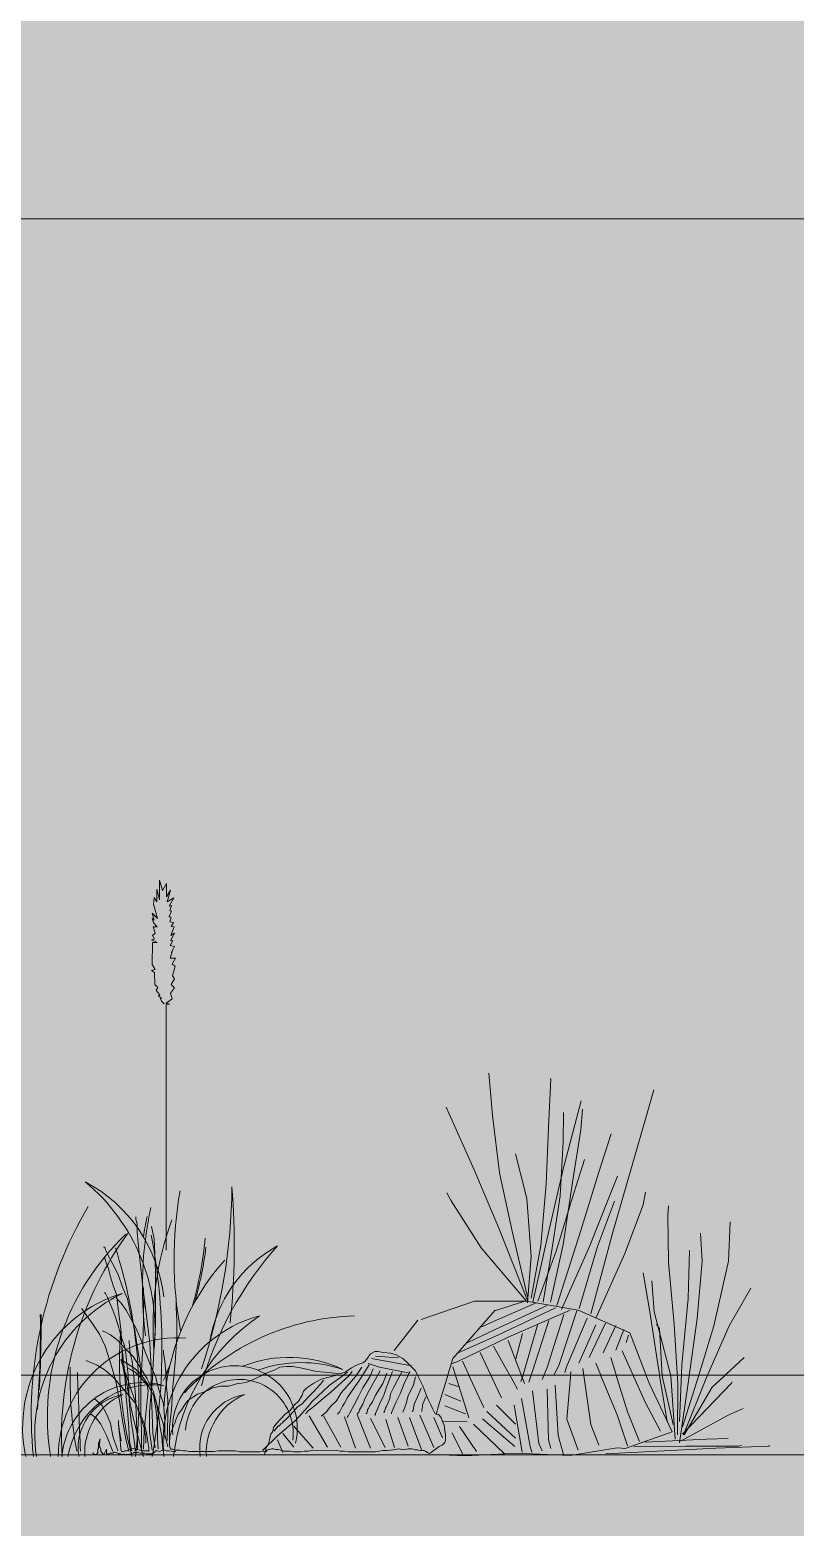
# Model space of a CAD drawing. Header units: centimetres. Extents: x -4381 to 5639, y -3920 to 4826.
# Drawn here: x 126.006 to 127.926, y 10.437 to 14.192 of the extents above; entities that cross this region are included whole.
import ezdxf
from ezdxf.xclip import XClip

# ---------------------------------------------------------------- set-up
doc = ezdxf.new("R2010")
doc.units = ezdxf.units.CM
doc.header["$MEASUREMENT"] = 0
doc.header["$XCLIPFRAME"] = 0
doc.set_wipeout_variables(frame=1)
doc.linetypes.add('Wipeout_Contour', pattern=[100, 0, -100])
for name, color, linetype, lineweight in [('0_Pen_No__1', 7, 'Continuous', 5), ('0_Pen_No__15', 214, 'Continuous', 5), ('0_Pen_No__7', 7, 'Continuous', 5), ('Dalles_Pen_No__1', 7, 'Continuous', 5), ('Structural - Bearing_Pen_No__1', 7, 'Continuous', 5)]:
    doc.layers.add(name, color=color, linetype=linetype, lineweight=lineweight)
for name, color, linetype, lineweight, true_color in [('0_Pen_No__184', 7, 'Continuous', 5, 0xc5d295), ('Dalles_Pen_No__61', 7, 'Continuous', 5, 0x6a6a6a), ('Structural - Bearing_Pen_No__102', 7, 'Continuous', 5, 0xcccccc), ('Structural - Bearing_Pen_No__112', 7, 'Continuous', 5, 0xd5aaaa), ('Structural - Bearing_Pen_No__61', 7, 'Continuous', 5, 0x6a6a6a)]:
    doc.layers.add(name, color=color, linetype=linetype, lineweight=lineweight, true_color=true_color)
for name, color, linetype in [('Dalles', 7, 'Continuous'), ('Drawing & Figure', 7, 'Continuous'), ('Structural - Bearing', 7, 'Continuous')]:
    doc.layers.add(name, color=color, linetype=linetype)

# ---------------------------------------------------------------- blocks, each defined once
blk = doc.blocks.new('Drawing_11_11', base_point=(474.0779, 10.6179))
at = {"color": 254, "linetype": 'Wipeout_Contour', "lineweight": 0, "ltscale": 1026.518215}
blk.add_wipeout([(125.1405, 13.7179), (125.1405, 11.5179), (125.5905, 11.5179), (125.5905, 10.8179), (128.2905, 10.8179), (128.2905, 10.6179), (131.6905, 10.6179), (131.6905, 13.7179)], dxfattribs=at).dxf.layer = 'Structural - Bearing'
at = {"layer": 'Structural - Bearing_Pen_No__112', "linetype": 'Continuous', "ltscale": 10}
blk.add_hatch(color=256, dxfattribs=at).paths.add_polyline_path([(125.1405, 13.7179), (125.1405, 11.5179), (125.5905, 11.5179), (125.5905, 10.8179), (128.2905, 10.8179), (128.2905, 10.6179), (131.6905, 10.6179), (131.6905, 13.7179)])
at = {"layer": '0_Pen_No__1', "linetype": 'Continuous', "ltscale": 10}
blk.add_line((126.3481, 11.7511), (126.3481, 11.1311), dxfattribs=at)
for centre, radius, start, end in [((125.9715, 10.9725), 0.373, 6.4157, 62.3514), ((125.8393, 10.9312), 0.481, 353.804, 50.5944), ((127.3413, 11.1083), 0.9735, 169.8252, 190.5422), ((124.7334, 11.1431), 1.7857, 353.7574, 4.7341), ((127.2243, 11.0404), 0.9359, 167.8041, 187.5915), ((126.742, 11.1106), 0.4539, 166.6169, 173.1955), ((127.0987, 10.9393), 0.7836, 159.9977, 184.3941), ((125.514, 11.2478), 0.9359, 344.0783, 354.6946), ((125.4824, 11.2633), 0.9735, 344.4472, 352.6735), ((126.7885, 10.8479), 0.3354, 118.662, 170.691)]:
    blk.add_arc(centre, radius, start, end, dxfattribs=at)
at = {"layer": '0_Pen_No__15', "linetype": 'Continuous', "ltscale": 10, "flags": 128}
blk.add_lwpolyline([(126.3428, 11.7495), (126.3363, 11.7557), (126.334, 11.7618), (126.3361, 11.7638), (126.3287, 11.7681), (126.3324, 11.7718), (126.326, 11.7782), (126.3233, 11.7839), (126.3269, 11.7901), (126.3197, 11.7974), (126.3192, 11.8278), (126.311, 11.8325), (126.3201, 11.835), (126.3129, 11.8476), (126.3137, 11.9033), (126.3257, 11.9033), (126.3117, 11.9095), (126.319, 11.9114), (126.3139, 11.9203), (126.3205, 11.9269), (126.3157, 11.9423), (126.3259, 11.9423), (126.3162, 11.9524), (126.3126, 11.9639), (126.3176, 11.9588), (126.3129, 11.9764), (126.3265, 11.9629), (126.3166, 11.9995), (126.3183, 12.016), (126.3243, 12.005), (126.3243, 12.0369), (126.3316, 12.0097), (126.3316, 12.0595), (126.3386, 12.0333), (126.3489, 12.0512), (126.3489, 12.0174), (126.3587, 12.0345), (126.3509, 12.0052), (126.3675, 12.0148), (126.3554, 11.9939), (126.3615, 11.9962), (126.3573, 11.9827), (126.3618, 11.9815), (126.356, 11.9679), (126.3605, 11.9653), (126.3577, 11.955), (126.3665, 11.9535), (126.3608, 11.9435), (126.3679, 11.9423), (126.3598, 11.9209), (126.3691, 11.9263), (126.3588, 11.907), (126.3652, 11.9078), (126.3582, 11.8956), (126.3692, 11.8927), (126.3613, 11.8778), (126.3652, 11.8853), (126.3584, 11.8634), (126.3716, 11.8634), (126.3629, 11.8484), (126.3704, 11.844), (126.3639, 11.8196), (126.3689, 11.8118), (126.361, 11.798), (126.3693, 11.7896), (126.359, 11.7757), (126.3628, 11.7616), (126.3481, 11.7511), (126.3561, 11.7488), (126.3481, 11.7488)], dxfattribs=at)
at = {"layer": '0_Pen_No__7', "linetype": 'Continuous', "ltscale": 10}
for p, q in [((127.1671, 11.4696), (127.1577, 11.5753)), ((127.3073, 11.4395), (127.3133, 11.5615)), ((127.3133, 11.5615), (127.3114, 11.5615)), ((127.5515, 11.4631), (127.5718, 11.5332)), ((127.0585, 11.4736), (127.0508, 11.49)), ((127.3775, 11.4615), (127.3891, 11.5057)), ((127.1207, 11.3332), (127.0585, 11.4736)), ((127.185, 11.3254), (127.1671, 11.4696)), ((127.3446, 11.3347), (127.3775, 11.4615)), ((127.3447, 11.4029), (127.3449, 11.4769)), ((127.389, 11.4336), (127.3929, 11.4855)), ((127.5031, 11.295), (127.5515, 11.4631)), ((127.3013, 11.2973), (127.3073, 11.4395)), ((127.3686, 11.3068), (127.389, 11.4336)), ((127.433, 11.3249), (127.4649, 11.4229)), ((127.3368, 11.2674), (127.3447, 11.4029)), ((127.2531, 11.2608), (127.2245, 11.3733)), ((127.3665, 11.2587), (127.3975, 11.3586)), ((127.1828, 11.187), (127.1207, 11.3332)), ((127.2165, 11.1792), (127.185, 11.3254)), ((127.3049, 11.1646), (127.3446, 11.3347)), ((127.3442, 11.1453), (127.3686, 11.3068)), ((127.3885, 11.1808), (127.433, 11.3249)), ((127.4588, 11.2624), (127.481, 11.3171)), ((127.0629, 11.2554), (127.0523, 11.2757)), ((127.2885, 11.1435), (127.3013, 11.2973)), ((127.3183, 11.1473), (127.3368, 11.2674)), ((127.4692, 11.1768), (127.5031, 11.295)), ((127.5453, 11.2449), (127.5511, 11.2766)), ((127.1385, 11.1371), (127.0629, 11.2554)), ((127.2644, 11.1167), (127.2531, 11.2608)), ((127.3269, 11.129), (127.3665, 11.2587)), ((127.4105, 11.1404), (127.4588, 11.2624)), ((127.4307, 11.1404), (127.4732, 11.2547)), ((127.4989, 11.1229), (127.5453, 11.2449)), ((127.6067, 11.2188), (127.6087, 11.2429)), ((126.2718, 11.2089), (126.2718, 11.2147)), ((126.2756, 11.1974), (126.2718, 11.2089)), ((126.2756, 11.1772), (126.2756, 11.1974)), ((126.3141, 11.1791), (126.3112, 11.1906)), ((126.3112, 11.1906), (126.3112, 11.1887)), ((127.6084, 11.1006), (127.6067, 11.2188)), ((127.7593, 11.1042), (127.7633, 11.2022)), ((126.2775, 11.1493), (126.2756, 11.1772)), ((126.3179, 11.1589), (126.3141, 11.1791)), ((126.3197, 11.1233), (126.3179, 11.1589)), ((127.2546, 11.0052), (127.1828, 11.187)), ((127.2546, 11.0148), (127.2165, 11.1792)), ((127.268, 11.0013), (127.3049, 11.1646)), ((127.3285, 10.9926), (127.3885, 11.1808)), ((127.414, 10.9722), (127.4692, 11.1768)), ((127.693, 11.1043), (127.6893, 11.1745)), ((126.1938, 11.1389), (126.191, 11.1389)), ((126.1958, 11.1332), (126.1938, 11.1389)), ((126.1938, 11.1111), (126.1938, 11.1149)), ((126.2034, 11.1168), (126.1958, 11.1332)), ((126.2149, 11.0947), (126.2034, 11.1168)), ((126.2813, 11.1166), (126.2775, 11.1493)), ((126.285, 11.0792), (126.2813, 11.1166)), ((126.3215, 11.0752), (126.3197, 11.1233)), ((127.2526, 11.0033), (127.1385, 11.1371)), ((127.2546, 10.9994), (127.2644, 11.1167)), ((127.2642, 11.0109), (127.2885, 11.1435)), ((127.2805, 11.0032), (127.3269, 11.129)), ((127.294, 11.0013), (127.3183, 11.1473)), ((127.3122, 11.0012), (127.3442, 11.1453)), ((127.3401, 10.9829), (127.4105, 11.1404)), ((127.3843, 10.9848), (127.4307, 11.1404)), ((127.4265, 10.9607), (127.4989, 11.1229)), ((127.6582, 11.0102), (127.6613, 11.1303)), ((126.1976, 11.0995), (126.1938, 11.1111)), ((126.2033, 11.0851), (126.1976, 11.0995)), ((126.2072, 11.0668), (126.2033, 11.0851)), ((126.2273, 11.0706), (126.2149, 11.0947)), ((126.2898, 11.0388), (126.285, 11.0792)), ((127.6225, 10.9459), (127.6084, 11.1006)), ((127.6802, 10.9602), (127.693, 11.1043)), ((127.7225, 10.9418), (127.7593, 11.1042)), ((126.2148, 11.0428), (126.2072, 11.0668)), ((126.2234, 11.0207), (126.2148, 11.0428)), ((126.2388, 11.0389), (126.2273, 11.0706)), ((126.2513, 11.0091), (126.2388, 11.0389)), ((126.3011, 10.9465), (126.2898, 11.0388)), ((126.3213, 10.9445), (126.3215, 11.0752)), ((127.5621, 10.9767), (127.5449, 11.0748)), ((127.5726, 10.9767), (127.567, 11.0546)), ((126.1955, 11.0226), (126.1936, 11.0255)), ((126.2013, 11.013), (126.1955, 11.0226)), ((126.207, 10.9986), (126.2013, 11.013)), ((126.2272, 10.9909), (126.2234, 11.0207)), ((126.2272, 11.0072), (126.2234, 11.011)), ((126.2349, 10.9985), (126.2272, 11.0072)), ((126.2589, 10.9725), (126.2513, 11.0091)), ((126.3733, 10.9867), (126.3733, 11.0031)), ((126.9883, 10.9577), (127.1219, 11.0035)), ((127.1219, 11.0035), (127.2526, 11.0033)), ((127.2478, 11.0033), (127.1719, 10.9794)), ((127.2526, 11.0033), (127.3823, 10.9809)), ((127.6425, 10.844), (127.6582, 11.0102)), ((127.7609, 10.9418), (127.8149, 11.0358)), ((126.1388, 10.9814), (126.1368, 10.9853)), ((126.1368, 10.9853), (126.1368, 10.9833)), ((126.1493, 10.967), (126.1388, 10.9814)), ((126.1627, 10.9487), (126.1493, 10.967)), ((126.2147, 10.9813), (126.207, 10.9986)), ((126.2214, 10.9611), (126.2147, 10.9813)), ((126.231, 10.9591), (126.2272, 10.9909)), ((126.2474, 10.9812), (126.2349, 10.9985)), ((126.2588, 10.961), (126.2474, 10.9812)), ((126.2694, 10.9312), (126.2589, 10.9725)), ((126.3751, 10.955), (126.3733, 10.9867)), ((127.1738, 10.9813), (127.0678, 10.8595)), ((127.2767, 10.9994), (127.1564, 10.9468)), ((127.3045, 10.9926), (127.1756, 10.9333)), ((127.3247, 10.9868), (127.1823, 10.9188)), ((127.3622, 10.981), (127.2063, 10.913)), ((127.3458, 10.9704), (127.3042, 10.8369)), ((127.3785, 10.979), (127.334, 10.8446)), ((127.3823, 10.9809), (127.512, 10.924)), ((127.5801, 10.8566), (127.5621, 10.9767)), ((126.1809, 10.9208), (126.1627, 10.9487)), ((126.1973, 10.9246), (126.1886, 10.9294)), ((126.229, 10.937), (126.2214, 10.9611)), ((126.2347, 10.9168), (126.229, 10.937)), ((126.2348, 10.9264), (126.231, 10.9591)), ((126.2366, 10.8851), (126.2348, 10.9264)), ((126.2732, 10.935), (126.2588, 10.961)), ((126.2751, 10.8908), (126.2694, 10.9312)), ((126.2847, 10.9071), (126.2732, 10.935)), ((126.3068, 10.8984), (126.3011, 10.9465)), ((126.3173, 10.8763), (126.3213, 10.9445)), ((126.375, 10.9127), (126.3751, 10.955)), ((126.9199, 10.88), (126.9796, 10.9558)), ((127.1756, 10.9333), (127.1035, 10.8988)), ((127.1564, 10.9468), (127.1401, 10.9391)), ((127.4044, 10.9607), (127.3523, 10.8387)), ((127.4265, 10.9443), (127.384, 10.8483)), ((127.4505, 10.9481), (127.41, 10.8627)), ((127.4765, 10.9423), (127.4446, 10.8741)), ((127.4966, 10.9327), (127.4763, 10.8808)), ((127.586, 10.9344), (127.5783, 10.9459)), ((126.1953, 10.891), (126.1809, 10.9208)), ((126.2087, 10.8487), (126.1953, 10.891)), ((126.2088, 10.9188), (126.1973, 10.9246)), ((126.227, 10.9053), (126.2088, 10.9188)), ((126.2452, 10.8851), (126.227, 10.9053)), ((126.2433, 10.8928), (126.2347, 10.9168)), ((126.2471, 10.8726), (126.2433, 10.8928)), ((126.2549, 10.9024), (126.2549, 10.9053)), ((126.2549, 10.9053), (126.2549, 10.9005)), ((126.2568, 10.8784), (126.2549, 10.9024)), ((126.2827, 10.8466), (126.2751, 10.8908)), ((126.2952, 10.8764), (126.2847, 10.9071)), ((126.3105, 10.8369), (126.3068, 10.8984)), ((126.3711, 10.8503), (126.375, 10.9127)), ((127.1823, 10.9188), (127.0794, 10.8729)), ((127.2063, 10.913), (127.0813, 10.8527)), ((127.2419, 10.9226), (127.2255, 10.8592)), ((127.5081, 10.9182), (127.5023, 10.9)), ((126.1568, 10.8507), (126.1472, 10.8545)), ((126.2384, 10.8467), (126.2366, 10.8851)), ((126.2654, 10.8649), (126.2452, 10.8851)), ((126.249, 10.8467), (126.2471, 10.8726)), ((126.2625, 10.8524), (126.2568, 10.8784)), ((126.3086, 10.8427), (126.2952, 10.8764)), ((126.3413, 10.8724), (126.3413, 10.8811)), ((126.3451, 10.8542), (126.3413, 10.8724)), ((126.842, 10.8493), (126.8478, 10.8532)), ((126.8478, 10.8532), (126.8555, 10.8637)), ((126.8555, 10.8637), (126.8574, 10.8676)), ((126.8574, 10.8676), (126.8612, 10.8714)), ((126.8612, 10.8714), (126.8718, 10.8772)), ((126.8631, 10.8599), (126.964, 10.8414)), ((126.8718, 10.8772), (126.8795, 10.8771)), ((126.8737, 10.8656), (126.9314, 10.8617)), ((126.8795, 10.8771), (126.8939, 10.8752)), ((126.8939, 10.8752), (126.9112, 10.8732)), ((126.9112, 10.8732), (126.9256, 10.8694)), ((126.9256, 10.8694), (126.942, 10.8597)), ((126.942, 10.8597), (126.9554, 10.8472)), ((127.0813, 10.8527), (127.0659, 10.847)), ((126.175, 10.843), (126.1568, 10.8507)), ((126.6334, 10.8382), (126.6498, 10.8401)), ((126.6498, 10.8401), (126.6651, 10.8401)), ((126.8276, 10.8436), (126.842, 10.8493)), ((126.8554, 10.8474), (126.8833, 10.8377))]:
    blk.add_line(p, q, dxfattribs=at)
at = {"color": 254, "linetype": 'Wipeout_Contour', "lineweight": 0, "ltscale": 503.852181}
blk.add_wipeout([(115.6905, 14.1179), (115.6905, 13.7179), (134.6905, 13.7179), (134.6905, 14.1179)], dxfattribs=at).dxf.layer = 'Dalles'
at = {"color": 254, "linetype": 'Wipeout_Contour', "lineweight": 0, "ltscale": 493.826458}
blk.add_wipeout([(117.9905, 10.6179), (127.9905, 10.6179), (127.9905, 10.8179), (117.9905, 10.8179)], dxfattribs=at).dxf.layer = 'Structural - Bearing'
at = {"layer": '0_Pen_No__184', "linetype": 'Continuous', "ltscale": 10}
blk.add_hatch(color=256, dxfattribs=at).paths.add_polyline_path([(126.3563, 10.6408), (126.3413, 10.6142), (126.5324, 10.6132), (126.7752, 10.6142), (126.9725, 10.6142), (127.2777, 10.6142), (127.59, 10.6142), (127.6258, 10.6575), (127.6057, 10.7018), (127.536, 10.8605), (127.4765, 10.9423), (127.294, 11.0013), (127.2022, 11.0215), (127.0842, 11.004), (126.9622, 10.9487), (126.9016, 10.9006), (126.8131, 10.836), (126.7341, 10.8266), (126.6498, 10.8401), (126.5882, 10.8018), (126.4526, 10.7799), (126.3949, 10.7445)])
at = {"layer": 'Dalles', "linetype": 'Continuous', "lineweight": 0, "ltscale": 10, "true_color": 0x000000}
blk.add_hatch(color=18, dxfattribs=at).paths.add_polyline_path([(128.2905, 10.6179), (117.6905, 10.6179), (117.6905, 10.3179), (128.2905, 10.3179)])
at = {"layer": 'Dalles_Pen_No__61', "linetype": 'Continuous', "ltscale": 10}
blk.add_hatch(color=256, dxfattribs=at).paths.add_polyline_path([(115.6905, 14.1179), (115.6905, 13.7179), (134.6905, 13.7179), (134.6905, 14.1179)])
at = {"layer": 'Structural - Bearing_Pen_No__102', "linetype": 'Continuous', "ltscale": 10}
blk.add_hatch(color=256, dxfattribs=at).paths.add_polyline_path([(117.9905, 10.6179), (127.9905, 10.6179), (127.9905, 10.8179), (117.9905, 10.8179)])
at = {"layer": '0_Pen_No__1', "linetype": 'Continuous', "ltscale": 10}
for centre, radius, start, end in [((125.0485, 11.3014), 1.4646, 341.4021, 359.5724), ((127.0327, 10.7192), 1.0231, 149.3255, 185.8883), ((126.6801, 10.7136), 0.6301, 133.3945, 189.0738), ((126.9479, 10.664), 0.8624, 143.5842, 183.3095), ((124.8149, 10.8851), 1.5226, 349.7509, 10.7532), ((125.0574, 10.7618), 1.2225, 353.0672, 17.91), ((127.2703, 10.5645), 0.8641, 138.0458, 164.7605), ((126.9444, 10.7042), 0.603, 138.1844, 177.2435), ((126.339, 10.6869), 0.351, 106.6848, 191.9517), ((126.4091, 10.6717), 0.3908, 115.9347, 188.4586), ((123.408, 11.0057), 2.8837, 355.903, 0.6361), ((123.1488, 10.9381), 2.8837, 355.903, 0.6361), ((123.1391, 10.9456), 2.8952, 356.7463, 0.4845), ((126.6665, 10.6518), 0.3261, 104.8841, 186.6179), ((126.8614, 10.5533), 0.4988, 123.9647, 172.9821), ((126.8393, 10.3578), 0.6094, 91.72, 136.9642), ((127.1498, 10.853), 0.9188, 175.1306, 195.0637), ((127.591, 11.0128), 1.3593, 183.4488, 197.0508), ((126.3757, 10.6133), 0.2982, 85.7403, 179.837), ((126.6565, 10.5464), 0.3162, 64.6579, 111.632), ((127.1703, 10.8161), 1.0635, 178.8205, 190.2047), ((-86.9889, 2.5511), 213.2748, 2.170283, 2.223184), ((125.4824, 11.2633), 0.9735, 331.9566, 333.7023), ((125.514, 11.2478), 0.9359, 332.9719, 334.3081), ((126.5204, 10.6848), 0.1567, 346.3496, 186.1371), ((126.6874, 10.527), 0.3225, 71.1137, 109.791), ((126.2894, 10.5955), 0.2038, 75.0609, 174.7339), ((126.3142, 10.5787), 0.2155, 82.5943, 170.5167), ((126.5319, 10.6723), 0.1351, 352.4661, 176.7962), ((126.2635, 10.6351), 0.1364, 100.1696, 188.833), ((126.3035, 10.6229), 0.1599, 113.6494, 183.1056), ((126.5685, 10.6351), 0.1364, 100.1696, 188.833), ((126.6086, 10.6229), 0.1599, 113.6494, 183.1056)]:
    blk.add_arc(centre, radius, start, end, dxfattribs=at)
at = {"layer": '0_Pen_No__7', "linetype": 'Continuous', "ltscale": 10}
for p, q in [((127.6146, 10.8161), (127.5726, 10.9767)), ((127.2804, 10.9465), (127.2436, 10.8188)), ((127.3083, 10.9551), (127.2677, 10.8283)), ((127.5925, 10.8162), (127.586, 10.9344)), ((127.6319, 10.7959), (127.6225, 10.9459)), ((127.6578, 10.7978), (127.6802, 10.9602)), ((127.6848, 10.8179), (127.7225, 10.9418)), ((127.704, 10.8121), (127.7609, 10.9418)), ((127.1698, 10.891), (127.2301, 10.7832)), ((127.2063, 10.9053), (127.2474, 10.7967)), ((127.512, 10.924), (127.5598, 10.798)), ((126.2692, 10.8351), (126.2346, 10.8573)), ((126.2346, 10.8573), (126.2929, 10.6861)), ((126.2672, 10.8149), (126.2625, 10.8524)), ((126.2846, 10.8351), (126.2654, 10.8649)), ((126.3133, 10.7985), (126.3173, 10.8763)), ((126.347, 10.8244), (126.3451, 10.8542)), ((127.0678, 10.8595), (127.0311, 10.7413)), ((127.0919, 10.8527), (127.1455, 10.7373)), ((127.1361, 10.8747), (127.1897, 10.7612)), ((127.4638, 10.8626), (127.5058, 10.726)), ((127.4927, 10.8788), (127.5501, 10.7499)), ((127.6057, 10.7018), (127.5801, 10.8566)), ((127.7183, 10.7881), (127.7982, 10.8619)), ((126.1952, 10.8304), (126.175, 10.843)), ((126.2172, 10.8112), (126.1952, 10.8304)), ((126.2211, 10.8063), (126.2087, 10.8487)), ((126.2451, 10.8092), (126.2384, 10.8467)), ((126.2528, 10.8188), (126.249, 10.8467)), ((126.2567, 10.8332), (126.249, 10.837)), ((126.2547, 10.7803), (126.2528, 10.8188)), ((126.2711, 10.8245), (126.2567, 10.8332)), ((126.271, 10.7668), (126.2672, 10.8149)), ((126.2864, 10.8187), (126.2692, 10.8351)), ((126.2845, 10.811), (126.2711, 10.8245)), ((126.2845, 10.8062), (126.2827, 10.8466)), ((126.3008, 10.8091), (126.2846, 10.8351)), ((126.3046, 10.7908), (126.2864, 10.8187)), ((126.321, 10.8148), (126.3086, 10.8427)), ((126.3104, 10.7802), (126.3105, 10.8369)), ((126.3306, 10.7783), (126.321, 10.8148)), ((126.3489, 10.7888), (126.347, 10.8244)), ((126.3652, 10.7888), (126.3711, 10.8503)), ((126.5709, 10.8085), (126.5969, 10.822)), ((126.5969, 10.822), (126.6171, 10.8296)), ((126.6171, 10.8296), (126.6334, 10.8382)), ((126.6651, 10.8401), (126.6853, 10.8362)), ((126.6853, 10.8362), (126.7036, 10.8323)), ((126.7036, 10.8323), (126.7257, 10.8275)), ((126.7257, 10.8275), (126.7458, 10.8255)), ((126.7795, 10.8197), (126.7372, 10.8082)), ((126.7458, 10.8255), (126.7631, 10.8236)), ((126.8035, 10.8254), (126.7573, 10.7918)), ((126.8054, 10.8158), (126.7611, 10.7755)), ((126.7631, 10.8236), (126.7833, 10.8216)), ((126.7833, 10.8216), (126.7977, 10.8254)), ((126.7977, 10.8254), (126.8131, 10.836)), ((126.8237, 10.8157), (126.8015, 10.7898)), ((126.815, 10.8273), (126.8054, 10.8158)), ((126.8131, 10.836), (126.8276, 10.8436)), ((126.8391, 10.8378), (126.8237, 10.8157)), ((126.8573, 10.8436), (126.8313, 10.8032)), ((126.8592, 10.8138), (126.8419, 10.7859)), ((126.8852, 10.8291), (126.8572, 10.7792)), ((126.8679, 10.8339), (126.8592, 10.8138)), ((126.8833, 10.8377), (126.9592, 10.8232)), ((126.9015, 10.8233), (126.8919, 10.7974)), ((126.9159, 10.8271), (126.9014, 10.7877)), ((126.94, 10.8271), (126.9197, 10.7877)), ((126.9592, 10.827), (126.9457, 10.7973)), ((126.9554, 10.8472), (126.9736, 10.8289)), ((126.9736, 10.8135), (126.9678, 10.7914)), ((126.9736, 10.8289), (126.9832, 10.8097)), ((127.0678, 10.8393), (127.1051, 10.7191)), ((127.2436, 10.8188), (127.2378, 10.8025)), ((127.2677, 10.8283), (127.258, 10.8005)), ((127.3042, 10.8369), (127.2917, 10.8072)), ((127.334, 10.8446), (127.3215, 10.8186)), ((127.3523, 10.8387), (127.3484, 10.8243)), ((127.3638, 10.8262), (127.3539, 10.708)), ((127.3936, 10.8348), (127.4135, 10.6945)), ((127.4263, 10.8482), (127.4799, 10.7184)), ((127.6201, 10.6941), (127.5925, 10.8162)), ((127.6258, 10.6575), (127.6146, 10.8161)), ((127.6365, 10.7017), (127.6425, 10.844)), ((127.6441, 10.6883), (127.6848, 10.8179)), ((126.2364, 10.789), (126.2172, 10.8112)), ((126.2306, 10.7544), (126.2211, 10.8063)), ((126.2546, 10.7669), (126.2364, 10.789)), ((126.247, 10.7727), (126.2451, 10.8092)), ((126.2565, 10.7409), (126.2547, 10.7803)), ((126.2843, 10.7168), (126.2845, 10.8062)), ((126.3046, 10.7889), (126.2845, 10.811)), ((126.3007, 10.7543), (126.3027, 10.7783)), ((126.3152, 10.7783), (126.3008, 10.8091)), ((126.3008, 10.7927), (126.3008, 10.7966)), ((126.3027, 10.7783), (126.3008, 10.7927)), ((126.3171, 10.7648), (126.3046, 10.7908)), ((126.319, 10.7629), (126.3046, 10.7889)), ((126.3064, 10.7264), (126.3133, 10.7985)), ((126.3132, 10.7206), (126.3104, 10.7802)), ((126.3228, 10.7523), (126.3152, 10.7783)), ((126.3411, 10.7465), (126.3306, 10.7783)), ((126.3526, 10.7542), (126.3489, 10.7888)), ((126.3612, 10.7321), (126.3652, 10.7888)), ((126.4392, 10.7742), (126.4526, 10.7799)), ((126.4526, 10.7799), (126.4651, 10.7866)), ((126.4651, 10.7866), (126.4853, 10.7905)), ((126.4853, 10.7905), (126.5055, 10.7904)), ((126.5055, 10.7904), (126.5247, 10.7961)), ((126.5247, 10.7961), (126.5488, 10.7999)), ((126.5488, 10.7999), (126.5709, 10.8085)), ((126.6929, 10.7776), (126.689, 10.768)), ((126.7015, 10.7862), (126.6929, 10.7776)), ((126.7189, 10.7977), (126.7015, 10.7862)), ((126.7573, 10.7918), (126.7149, 10.7516)), ((126.7352, 10.7957), (126.7169, 10.7756)), ((126.7372, 10.8082), (126.7189, 10.7977)), ((126.7429, 10.8053), (126.7352, 10.7957)), ((126.8015, 10.7898), (126.7871, 10.7735)), ((126.8149, 10.7792), (126.8034, 10.762)), ((126.8313, 10.8032), (126.8149, 10.7792)), ((126.8419, 10.7859), (126.8313, 10.7658)), ((126.8572, 10.7792), (126.8476, 10.76)), ((126.8919, 10.7974), (126.8735, 10.7676)), ((126.9014, 10.7877), (126.8937, 10.7656)), ((126.9197, 10.7877), (126.911, 10.7714)), ((126.9457, 10.7973), (126.9351, 10.7713)), ((126.9678, 10.7914), (126.9552, 10.7674)), ((126.9879, 10.7856), (126.9792, 10.7635)), ((126.9832, 10.8097), (126.9918, 10.7914)), ((126.9918, 10.7914), (126.9994, 10.7712)), ((127.0572, 10.797), (127.0812, 10.7893)), ((127.2676, 10.7784), (127.2837, 10.6467)), ((127.3041, 10.7831), (127.3077, 10.6562)), ((127.3243, 10.7927), (127.3318, 10.6668)), ((127.5598, 10.798), (127.6182, 10.6758)), ((127.6316, 10.6681), (127.6319, 10.7959)), ((127.6364, 10.6479), (127.6578, 10.7978)), ((127.6441, 10.67), (127.7664, 10.7976)), ((127.646, 10.6681), (127.704, 10.8121)), ((127.6479, 10.6681), (127.7183, 10.7881)), ((127.7664, 10.7976), (127.7683, 10.8014)), ((126.1729, 10.7545), (126.1691, 10.7584)), ((126.1691, 10.7584), (126.1691, 10.7565)), ((126.1863, 10.743), (126.1729, 10.7545)), ((126.1988, 10.7209), (126.1863, 10.743)), ((126.2382, 10.7044), (126.2306, 10.7544)), ((126.2507, 10.7284), (126.247, 10.7727)), ((126.2709, 10.7467), (126.2546, 10.7669)), ((126.2603, 10.7025), (126.2565, 10.7409)), ((126.2824, 10.7226), (126.2709, 10.7467)), ((126.2728, 10.7226), (126.271, 10.7668)), ((126.2968, 10.7207), (126.3007, 10.7543)), ((126.3228, 10.7283), (126.3171, 10.7648)), ((126.3305, 10.7264), (126.319, 10.7629)), ((126.3285, 10.7187), (126.3228, 10.7523)), ((126.3448, 10.7023), (126.3411, 10.7465)), ((126.3526, 10.7129), (126.3526, 10.7542)), ((126.3872, 10.732), (126.3949, 10.7445)), ((126.3949, 10.7445), (126.4026, 10.7541)), ((126.4026, 10.7541), (126.4151, 10.7627)), ((126.4151, 10.7627), (126.4267, 10.7704)), ((126.4267, 10.7704), (126.4392, 10.7742)), ((126.6688, 10.742), (126.6592, 10.7296)), ((126.6813, 10.7536), (126.6688, 10.742)), ((126.7053, 10.7401), (126.6735, 10.7055)), ((126.689, 10.7459), (126.6774, 10.7382)), ((126.689, 10.768), (126.6813, 10.7536)), ((126.7034, 10.7622), (126.689, 10.7459)), ((126.7169, 10.7756), (126.7034, 10.7622)), ((126.7149, 10.7516), (126.7053, 10.7401)), ((126.7236, 10.7439), (126.7111, 10.7333)), ((126.737, 10.7554), (126.7236, 10.7439)), ((126.7611, 10.7755), (126.737, 10.7554)), ((126.761, 10.7399), (126.7495, 10.7256)), ((126.7755, 10.7534), (126.761, 10.7399)), ((126.7871, 10.7735), (126.7755, 10.7534)), ((126.7908, 10.7399), (126.787, 10.7332)), ((126.7957, 10.7476), (126.7908, 10.7399)), ((126.8034, 10.762), (126.7957, 10.7476)), ((126.8197, 10.7437), (126.8091, 10.7235)), ((126.8313, 10.7658), (126.8197, 10.7437)), ((126.8418, 10.7456), (126.8331, 10.7312)), ((126.8476, 10.76), (126.8418, 10.7456)), ((126.8591, 10.7417), (126.8552, 10.733)), ((126.8658, 10.7513), (126.8591, 10.7417)), ((126.8735, 10.7676), (126.8658, 10.7513)), ((126.885, 10.7493), (126.8773, 10.7311)), ((126.8937, 10.7656), (126.885, 10.7493)), ((126.9014, 10.7397), (126.8994, 10.7378)), ((126.9033, 10.7454), (126.9014, 10.7397)), ((126.9091, 10.7598), (126.9033, 10.7454)), ((126.911, 10.7714), (126.9091, 10.7598)), ((126.9254, 10.7512), (126.9196, 10.7377)), ((126.9351, 10.7713), (126.9254, 10.7512)), ((126.9513, 10.7492), (126.9456, 10.7329)), ((126.9552, 10.7674), (126.9513, 10.7492)), ((126.9696, 10.7415), (126.9676, 10.729)), ((126.9715, 10.7472), (126.9696, 10.7415)), ((126.9792, 10.7635), (126.9715, 10.7472)), ((126.9994, 10.7635), (126.9917, 10.7433)), ((126.9917, 10.7433), (126.9917, 10.7376)), ((126.9994, 10.7712), (127.0052, 10.7568)), ((127.0052, 10.7568), (127.0119, 10.7433)), ((127.0119, 10.7433), (127.0176, 10.7327)), ((127.0311, 10.7413), (127.0253, 10.7193)), ((127.0474, 10.7413), (127.0993, 10.721)), ((127.0475, 10.7692), (127.0878, 10.7528)), ((127.1772, 10.743), (127.2251, 10.6948)), ((127.2214, 10.7429), (127.2413, 10.6246)), ((127.2397, 10.7592), (127.2616, 10.639)), ((127.5501, 10.7499), (127.5884, 10.6778)), ((126.1604, 10.719), (126.1584, 10.719)), ((126.1728, 10.7103), (126.1604, 10.719)), ((126.1843, 10.6949), (126.1728, 10.7103)), ((126.2084, 10.6968), (126.1988, 10.7209)), ((126.2285, 10.6948), (126.2286, 10.7045)), ((126.2286, 10.7045), (126.2285, 10.6968)), ((126.2467, 10.6583), (126.2382, 10.7044)), ((126.2545, 10.6861), (126.2507, 10.7284)), ((126.265, 10.6707), (126.2603, 10.7025)), ((126.2746, 10.6803), (126.2728, 10.7226)), ((126.2929, 10.6966), (126.2824, 10.7226)), ((126.2862, 10.6803), (126.2843, 10.7168)), ((126.2929, 10.6784), (126.2968, 10.7207)), ((126.3063, 10.6764), (126.3064, 10.7264)), ((126.315, 10.6726), (126.3132, 10.7206)), ((126.3266, 10.6947), (126.3228, 10.7283)), ((126.3323, 10.6908), (126.3285, 10.7187)), ((126.341, 10.6966), (126.3305, 10.7264)), ((126.3448, 10.66), (126.3448, 10.7023)), ((126.3505, 10.6542), (126.3526, 10.7129)), ((126.3563, 10.6888), (126.3612, 10.7321)), ((126.3708, 10.7003), (126.3727, 10.7061)), ((126.3727, 10.7061), (126.3785, 10.7205)), ((126.3785, 10.7205), (126.3872, 10.732)), ((126.6351, 10.7075), (126.6255, 10.6979)), ((126.6735, 10.7055), (126.6273, 10.6662)), ((126.6466, 10.72), (126.6351, 10.7075)), ((126.6428, 10.7017), (126.6389, 10.6979)), ((126.6495, 10.7075), (126.6428, 10.7017)), ((126.6592, 10.7296), (126.6466, 10.72)), ((126.6572, 10.7161), (126.6495, 10.7075)), ((126.6688, 10.7276), (126.6572, 10.7161)), ((126.6774, 10.7382), (126.6688, 10.7276)), ((126.6995, 10.7218), (126.6976, 10.7218)), ((126.7014, 10.7256), (126.6995, 10.7218)), ((126.7053, 10.7295), (126.7014, 10.7256)), ((126.7111, 10.7333), (126.7053, 10.7295)), ((126.7072, 10.716), (126.7532, 10.6371)), ((126.7389, 10.716), (126.737, 10.716)), ((126.7408, 10.7179), (126.7389, 10.716)), ((126.7495, 10.7256), (126.7408, 10.7179)), ((126.7427, 10.716), (126.7868, 10.6371)), ((126.7831, 10.7255), (126.7793, 10.7217)), ((126.7793, 10.7217), (126.7793, 10.7197)), ((126.787, 10.7332), (126.7831, 10.7255)), ((126.7956, 10.7139), (126.8233, 10.6351)), ((126.8091, 10.7235), (126.8033, 10.712)), ((126.8033, 10.712), (126.8033, 10.7158)), ((126.8292, 10.7235), (126.8273, 10.7196)), ((126.8273, 10.7196), (126.8608, 10.635)), ((126.8312, 10.7235), (126.8292, 10.7235)), ((126.8331, 10.7312), (126.8312, 10.7254)), ((126.8312, 10.7254), (126.8312, 10.7235)), ((126.8513, 10.7215), (126.8494, 10.7215)), ((126.8533, 10.7292), (126.8513, 10.7215)), ((126.8533, 10.733), (126.8533, 10.7292)), ((126.8552, 10.733), (126.8533, 10.733)), ((126.8609, 10.709), (126.8973, 10.6368)), ((126.8715, 10.7176), (126.8715, 10.7195)), ((126.8734, 10.7195), (126.8715, 10.7176)), ((126.8735, 10.7215), (126.8734, 10.7195)), ((126.8773, 10.7311), (126.8735, 10.7215)), ((126.8936, 10.7253), (126.8956, 10.7253)), ((126.8956, 10.7253), (126.8936, 10.7253)), ((126.8975, 10.733), (126.8956, 10.7272)), ((126.8956, 10.7272), (126.8956, 10.7253)), ((126.8994, 10.7378), (126.8975, 10.733)), ((126.8994, 10.707), (126.9213, 10.6368)), ((126.9196, 10.7377), (126.9138, 10.7233)), ((126.9138, 10.7233), (126.9138, 10.7214)), ((126.9292, 10.7117), (126.955, 10.6396)), ((126.9456, 10.7329), (126.9417, 10.7252)), ((126.959, 10.7117), (126.9896, 10.629)), ((126.9676, 10.729), (126.9657, 10.7271)), ((126.9849, 10.7174), (127.0194, 10.6366)), ((126.9898, 10.7309), (126.9897, 10.727)), ((126.9917, 10.7376), (126.9898, 10.7309)), ((127.0176, 10.7327), (127.0234, 10.7212)), ((127.0195, 10.7116), (127.0415, 10.6606)), ((127.0234, 10.7212), (127.0311, 10.7192)), ((127.0311, 10.7192), (127.0378, 10.7115)), ((127.0378, 10.7115), (127.0416, 10.701)), ((127.0416, 10.701), (127.0454, 10.6933)), ((127.0435, 10.7029), (127.1031, 10.7008)), ((127.1051, 10.7191), (127.1079, 10.7114)), ((127.1416, 10.7085), (127.2231, 10.6391)), ((127.1531, 10.7267), (127.2251, 10.6602)), ((127.3539, 10.708), (127.3817, 10.6301)), ((127.4799, 10.7184), (127.5057, 10.6405)), ((127.5058, 10.726), (127.5355, 10.6519)), ((127.6402, 10.6537), (127.7586, 10.7178)), ((127.7586, 10.7178), (127.7961, 10.7341)), ((126.1987, 10.667), (126.1843, 10.6949)), ((126.214, 10.6266), (126.1987, 10.667)), ((126.2141, 10.6651), (126.2084, 10.6968)), ((126.2265, 10.6285), (126.2141, 10.6651)), ((126.2285, 10.6968), (126.2304, 10.6823)), ((126.2304, 10.6766), (126.2285, 10.6948)), ((126.2304, 10.6823), (126.2323, 10.667)), ((126.2323, 10.6564), (126.2304, 10.6766)), ((126.2323, 10.667), (126.2342, 10.6583)), ((126.2563, 10.6506), (126.2545, 10.6861)), ((126.2688, 10.6486), (126.265, 10.6707)), ((126.2765, 10.6505), (126.2746, 10.6803)), ((126.2861, 10.6323), (126.2862, 10.6803)), ((126.2909, 10.6323), (126.2929, 10.6784)), ((126.2987, 10.6745), (126.2929, 10.6966)), ((126.2929, 10.6861), (126.2967, 10.662)), ((126.3025, 10.6505), (126.2987, 10.6745)), ((126.313, 10.6303), (126.3063, 10.6764)), ((126.3207, 10.636), (126.315, 10.6726)), ((126.3265, 10.662), (126.3266, 10.6947)), ((126.3371, 10.6648), (126.3323, 10.6908)), ((126.339, 10.6408), (126.3371, 10.6648)), ((126.3467, 10.6619), (126.341, 10.6966)), ((126.3563, 10.6446), (126.3563, 10.6888)), ((126.3563, 10.6523), (126.3582, 10.6686)), ((126.3582, 10.6686), (126.3631, 10.6821)), ((126.3631, 10.6821), (126.3669, 10.6907)), ((126.3669, 10.6907), (126.3708, 10.7003)), ((126.6273, 10.6662), (126.5907, 10.6298)), ((126.6091, 10.6643), (126.6071, 10.6557)), ((126.611, 10.6701), (126.6091, 10.6643)), ((126.6148, 10.6758), (126.611, 10.6701)), ((126.6187, 10.6883), (126.6148, 10.6758)), ((126.6255, 10.6979), (126.6187, 10.6883)), ((126.6206, 10.6797), (126.6187, 10.6778)), ((126.6274, 10.6883), (126.6206, 10.6797)), ((126.6274, 10.6902), (126.6274, 10.6883)), ((126.6312, 10.6902), (126.6274, 10.6902)), ((126.6351, 10.6941), (126.6312, 10.6902)), ((126.6389, 10.6979), (126.6351, 10.696)), ((126.6351, 10.696), (126.6351, 10.6941)), ((126.6408, 10.6719), (126.6686, 10.6373)), ((126.6687, 10.6901), (126.7166, 10.6353)), ((127.0454, 10.6933), (127.0473, 10.6788)), ((127.0473, 10.6788), (127.0492, 10.6692)), ((127.0492, 10.6692), (127.0492, 10.6548)), ((127.0656, 10.673), (127.0914, 10.6211)), ((127.0839, 10.6893), (127.127, 10.6268)), ((127.1194, 10.695), (127.1971, 10.6209)), ((127.3318, 10.6668), (127.3451, 10.6187)), ((127.4135, 10.6945), (127.4336, 10.6425)), ((127.6182, 10.6758), (127.4999, 10.6338)), ((126.1765, 10.6306), (126.1785, 10.6382)), ((126.1765, 10.6229), (126.1765, 10.6306)), ((126.1784, 10.6325), (126.1785, 10.6469)), ((126.1785, 10.645), (126.1784, 10.6325)), ((126.1785, 10.6469), (126.1823, 10.6584)), ((126.1785, 10.6382), (126.1785, 10.645)), ((126.1823, 10.6584), (126.1804, 10.6411)), ((126.1804, 10.6411), (126.1823, 10.6363)), ((126.1823, 10.6363), (126.1842, 10.6325)), ((126.1842, 10.6325), (126.1842, 10.6267)), ((126.1842, 10.6267), (126.188, 10.6228)), ((126.1928, 10.6209), (126.1986, 10.6324)), ((126.1986, 10.6324), (126.1986, 10.6209)), ((126.2342, 10.6324), (126.2323, 10.6564)), ((126.2342, 10.6583), (126.2342, 10.6545)), ((126.2342, 10.6545), (126.2362, 10.6545)), ((126.2361, 10.6266), (126.2342, 10.6324)), ((126.2409, 10.6266), (126.2361, 10.6266)), ((126.2447, 10.6285), (126.2409, 10.6266)), ((126.2505, 10.6285), (126.2447, 10.6285)), ((126.2544, 10.6266), (126.2467, 10.6583)), ((126.2582, 10.6323), (126.2505, 10.6285)), ((126.262, 10.6285), (126.2563, 10.6506)), ((126.2669, 10.6342), (126.2582, 10.6323)), ((126.2707, 10.6323), (126.2669, 10.6342)), ((126.2707, 10.6323), (126.2688, 10.6486)), ((126.2784, 10.6304), (126.2707, 10.6323)), ((126.2707, 10.6285), (126.2707, 10.6323)), ((126.2765, 10.6304), (126.2765, 10.6505)), ((126.289, 10.6284), (126.2784, 10.6304)), ((126.3043, 10.6284), (126.289, 10.6284)), ((126.2967, 10.662), (126.2967, 10.6486)), ((126.3043, 10.6361), (126.3025, 10.6505)), ((126.3043, 10.6284), (126.3043, 10.6361)), ((126.3043, 10.6265), (126.3043, 10.6284)), ((126.3149, 10.6207), (126.3226, 10.6284)), ((126.3226, 10.6284), (126.3264, 10.6283)), ((126.3264, 10.6283), (126.3322, 10.6264)), ((126.3284, 10.6322), (126.3265, 10.662)), ((126.3322, 10.6264), (126.3389, 10.6302)), ((126.3389, 10.6302), (126.3428, 10.6302)), ((126.3409, 10.6283), (126.339, 10.6408)), ((126.3428, 10.6302), (126.3485, 10.6283)), ((126.3524, 10.6379), (126.3467, 10.6619)), ((126.3485, 10.6283), (126.3562, 10.6283)), ((126.3562, 10.6283), (126.3649, 10.6263)), ((126.3563, 10.6408), (126.3563, 10.6523)), ((126.3582, 10.636), (126.3563, 10.6408)), ((126.361, 10.6321), (126.3582, 10.636)), ((126.3649, 10.6321), (126.361, 10.6321)), ((126.3706, 10.6302), (126.3649, 10.6321)), ((126.3649, 10.6263), (126.3726, 10.6263)), ((126.3822, 10.6302), (126.3706, 10.6302)), ((126.3908, 10.6282), (126.3822, 10.6302)), ((126.3985, 10.6282), (126.3908, 10.6282)), ((126.4062, 10.6263), (126.3985, 10.6282)), ((126.4667, 10.6262), (126.4062, 10.6263)), ((126.4783, 10.628), (126.4667, 10.6262)), ((126.5225, 10.628), (126.4783, 10.628)), ((126.5331, 10.626), (126.5225, 10.628)), ((126.583, 10.6259), (126.5331, 10.626)), ((126.5888, 10.6278), (126.583, 10.6259)), ((126.5946, 10.6278), (126.5888, 10.6278)), ((126.5965, 10.6259), (126.5946, 10.6201)), ((126.5984, 10.6297), (126.5965, 10.6259)), ((126.5984, 10.6259), (126.5965, 10.6259)), ((126.6013, 10.6403), (126.5984, 10.6355)), ((126.5984, 10.6355), (126.5984, 10.6297)), ((126.6013, 10.6297), (126.5984, 10.6259)), ((126.6052, 10.6461), (126.6013, 10.6403)), ((126.6051, 10.6316), (126.6013, 10.6297)), ((126.6071, 10.6316), (126.6051, 10.6316)), ((126.6071, 10.6557), (126.6052, 10.6461)), ((126.6128, 10.6336), (126.6071, 10.6316)), ((126.6186, 10.6335), (126.6128, 10.6336)), ((126.6224, 10.6316), (126.6186, 10.6335)), ((126.6292, 10.6316), (126.6224, 10.6316)), ((126.6273, 10.6556), (126.6407, 10.6239)), ((126.6349, 10.6297), (126.6292, 10.6316)), ((126.6426, 10.6277), (126.6349, 10.6297)), ((126.659, 10.6277), (126.6426, 10.6277)), ((126.6666, 10.6258), (126.659, 10.6277)), ((126.6849, 10.6257), (126.6666, 10.6258)), ((126.6945, 10.6276), (126.6849, 10.6257)), ((126.7051, 10.6276), (126.6945, 10.6276)), ((126.7166, 10.6295), (126.7051, 10.6276)), ((126.7752, 10.6294), (126.7166, 10.6295)), ((126.7849, 10.6275), (126.7752, 10.6294)), ((126.7954, 10.6274), (126.7849, 10.6275)), ((126.805, 10.6255), (126.7954, 10.6274)), ((126.8915, 10.6292), (126.8733, 10.6254)), ((126.9031, 10.6291), (126.8915, 10.6292)), ((126.9175, 10.631), (126.9031, 10.6291)), ((126.9309, 10.6329), (126.9175, 10.631)), ((126.9434, 10.631), (126.9309, 10.6329)), ((126.955, 10.6329), (126.9434, 10.631)), ((126.9655, 10.6329), (126.955, 10.6329)), ((126.9732, 10.6309), (126.9655, 10.6329)), ((126.979, 10.6309), (126.9732, 10.6309)), ((126.9848, 10.629), (126.979, 10.6309)), ((126.9953, 10.629), (126.9848, 10.629)), ((126.9992, 10.627), (126.9953, 10.629)), ((127.0011, 10.6251), (126.9992, 10.627)), ((127.0328, 10.6395), (127.0136, 10.6251)), ((127.0415, 10.6433), (127.0328, 10.6395)), ((127.0473, 10.6491), (127.0415, 10.6433)), ((127.0492, 10.6548), (127.0473, 10.6491)), ((127.2616, 10.639), (127.2654, 10.6246)), ((127.2837, 10.6467), (127.2913, 10.6284)), ((127.3077, 10.6562), (127.3134, 10.6341)), ((127.4797, 10.6357), (127.3615, 10.6167)), ((127.4518, 10.6204), (127.7276, 10.6352)), ((127.4999, 10.6338), (127.4816, 10.6357)), ((127.522, 10.6385), (127.6517, 10.6402)), ((127.5499, 10.65), (127.7037, 10.6574)), ((127.6517, 10.6402), (127.7844, 10.6399)), ((127.7037, 10.6574), (127.7584, 10.6592)), ((127.7276, 10.6352), (127.8603, 10.6398)), ((127.7844, 10.6399), (127.7921, 10.6418)), ((127.8603, 10.6398), (127.8622, 10.6417)), ((126.164, 10.6229), (126.1659, 10.621)), ((126.1659, 10.621), (126.1688, 10.619)), ((126.1688, 10.619), (126.1727, 10.619)), ((126.1727, 10.619), (126.1765, 10.6229)), ((126.188, 10.6228), (126.188, 10.6209)), ((126.188, 10.6209), (126.19, 10.619)), ((126.19, 10.619), (126.1928, 10.6209)), ((126.1986, 10.6209), (126.2063, 10.6209)), ((126.2063, 10.6209), (126.2082, 10.6228)), ((126.2082, 10.6228), (126.214, 10.6228)), ((126.214, 10.6228), (126.2188, 10.6247)), ((126.2188, 10.6247), (126.2265, 10.6228)), ((126.2265, 10.6228), (126.2284, 10.6208)), ((126.2284, 10.6208), (126.2342, 10.6208)), ((126.2342, 10.6208), (126.2342, 10.6189)), ((126.2342, 10.6189), (126.2361, 10.6189)), ((126.2361, 10.6189), (126.2428, 10.6208)), ((126.2428, 10.6208), (126.2467, 10.6189)), ((126.2467, 10.6189), (126.2524, 10.6189)), ((126.2524, 10.6189), (126.2582, 10.6208)), ((126.2582, 10.6208), (126.2649, 10.6227)), ((126.2649, 10.6227), (126.2688, 10.6246)), ((126.2688, 10.6246), (126.2726, 10.6227)), ((126.2726, 10.6227), (126.2765, 10.6246)), ((126.2765, 10.6246), (126.2822, 10.6227)), ((126.2822, 10.6227), (126.2947, 10.6226)), ((126.2947, 10.6226), (126.2986, 10.6207)), ((126.2986, 10.6207), (126.3149, 10.6207)), ((126.8733, 10.6254), (126.805, 10.6255)), ((127.0049, 10.6251), (127.0011, 10.6251)), ((127.0049, 10.6232), (127.0049, 10.6251)), ((127.0088, 10.6213), (127.0049, 10.6232)), ((127.0136, 10.6251), (127.0088, 10.6213)), ((127.0991, 10.6153), (127.0174, 10.6193)), ((127.2298, 10.6227), (127.0991, 10.6153)), ((127.3615, 10.6167), (127.2298, 10.6227))]:
    blk.add_line(p, q, dxfattribs=at)
at = {"layer": 'Dalles_Pen_No__1', "linetype": 'Continuous', "ltscale": 10}
for p, q in [((134.6905, 13.7179), (115.6905, 13.7179)), ((127.9905, 10.6179), (117.9905, 10.6179))]:
    blk.add_line(p, q, dxfattribs=at)
at = {"layer": 'Structural - Bearing_Pen_No__1', "linetype": 'Continuous', "ltscale": 10}
blk.add_line((117.9905, 10.8179), (127.9905, 10.8179), dxfattribs=at)
at = {"color": 254, "linetype": 'Wipeout_Contour', "lineweight": 0, "ltscale": 503.985683}
blk.add_wipeout([(115.9905, 14.1179), (134.3905, 14.1179), (134.3905, 14.3179), (115.9905, 14.3179)], dxfattribs=at).dxf.layer = 'Structural - Bearing'
at = {"layer": 'Structural - Bearing_Pen_No__61', "linetype": 'Continuous', "ltscale": 10}
blk.add_hatch(color=256, dxfattribs=at).paths.add_polyline_path([(115.9905, 14.1179), (134.3905, 14.1179), (134.3905, 14.3179), (115.9905, 14.3179)])

msp = doc.modelspace()

# ---------------------------------------------------------------- block references
at = {"layer": 'Drawing & Figure', "color": 151, "linetype": 'Continuous', "lineweight": 5, "ltscale": 10, "true_color": 0x80c2ff}
ref = msp.add_blockref('Drawing_11_11', (474.07794, 10.61787), dxfattribs=at)
XClip(ref).set_block_clipping_path([(101.4426918859, 0.9963282177), (149.8554874385, 21.3288080632)])

doc.saveas('drawing.dxf')
